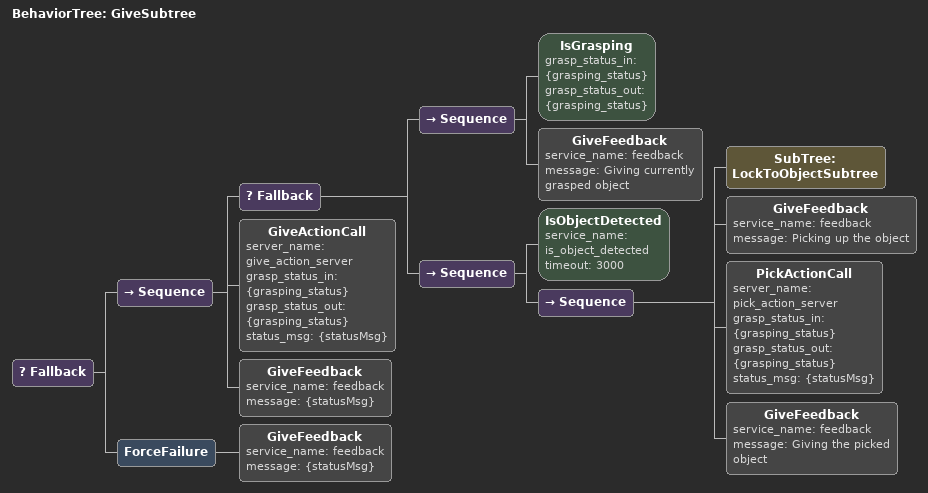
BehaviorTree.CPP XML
<root BTCPP_format="4">
    <BehaviorTree ID="GiveSubtree">
        <Fallback>
            <Sequence>
                <Fallback>
                    <Sequence>
                        <IsGrasping grasp_status_in="{grasping_status}"
                                    grasp_status_out="{grasping_status}"/>
                        <GiveFeedback service_name="feedback"
                                    message="Giving currently grasped object"/>
                    </Sequence>
                    <Sequence>
                        <IsObjectDetected service_name="is_object_detected"
                                        timeout="3000"/>
                        <Sequence>
                            <SubTree ID="LockToObjectSubtree"/>
                            <GiveFeedback service_name="feedback"
                                        message="Picking up the object"/>
                            <PickActionCall server_name = "pick_action_server"
                                            grasp_status_in = "{grasping_status}"
                                            grasp_status_out= "{grasping_status}"
                                            status_msg="{statusMsg}"/>
                            <GiveFeedback service_name="feedback"
                                          message="Giving the picked object"/>
                        </Sequence>
                    </Sequence>
                </Fallback>
                <GiveActionCall server_name = "give_action_server"
                                grasp_status_in= "{grasping_status}"
                                grasp_status_out= "{grasping_status}"
                                status_msg="{statusMsg}"/>
                <GiveFeedback service_name="feedback"
                              message="{statusMsg}"/>
            </Sequence>
            <ForceFailure>
                <GiveFeedback service_name="feedback"
                              message="{statusMsg}"/>
            </ForceFailure>
        </Fallback>
    </BehaviorTree>
</root>
